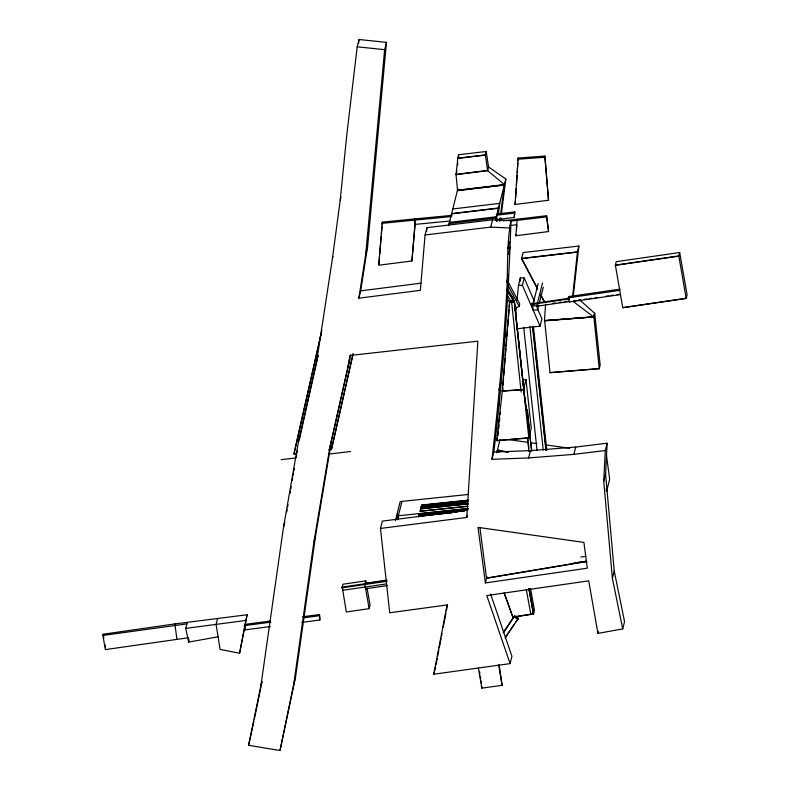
<?xml version="1.0" encoding="UTF-8"?>
<svg xmlns="http://www.w3.org/2000/svg" width="790" height="790" viewBox="0 0 790 790"><rect width="100%" height="100%" fill="white"/><g stroke="black" fill="none" stroke-linecap="round" stroke-linejoin="round"><path stroke-width="1.19" d="M491.982 459.316L493.819 452.008L530.436 450.626L575.703 447.051L607.135 443.21L605.298 450.517L573.866 454.359L528.599 457.933L491.982 459.316C498.332 403.364 503.704 347.294 506.785 291.056C508.098 267.622 506.528 243.715 510.972 220.647L492.565 219.798L426.916 227.658L425.079 234.966L420.359 290.345L358.848 298.176L365.76 253.975L384.641 49.681L386.478 42.374L359.025 39.5L357.199 46.807L346.859 134.201L340.204 200.255L332.422 258.528L316.77 360.625L298.403 441.995L283.462 527.483L260.888 685.72L248.593 745.326L280.016 750.5L295.559 676.961L315.595 535.65L331.612 440.346L350.671 354.878M493.819 452.008C503.161 375.171 508.553 297.889 510.972 220.647M467.394 510.281L382.321 521.124L380.484 528.431L389.727 612.783L447.081 604.942L433.769 674.216L510.083 663.61L486.788 595.561L588.718 580.848L597.931 633.392L622.708 628.919L612.388 578.32L603.738 481.248L605.298 450.517M622.708 628.919L624.544 621.612L614.225 571.012L605.575 473.941L607.135 443.21M380.484 528.431L466.781 517.44L477.851 341.181L349.881 355.48L348.133 366.659L329.776 447.663L313.758 542.967L293.722 684.268L280.016 750.5M515.031 204.462L518.141 158.02L544.863 156.084L548.527 200.265L515.031 204.462L515.495 200.798M514.497 213.112L496.742 215.196L496.189 219.59L514.231 217.467L514.804 211.898L497.048 213.981L496.495 218.366M514.804 211.898L514.231 217.467M515.643 198.349L516.245 188.573M516.472 184.909L517.085 175.133M517.233 172.684L517.835 162.908M517.993 160.459L518.141 158.02M503.191 220.825L546.542 215.719L548.566 231.559L515.88 235.766L517.134 219.186M516.482 229.821L516.769 225.091M545.594 304.209L544.438 320.859L593.655 316.968L594.702 313.294L579.188 299.509M411.926 260.986L415.471 218.86L382.321 222.128L378.696 265.223L411.926 260.986L415.086 223.669M379.003 263.998L379.565 256.819M379.763 254.429L381.175 236.487M381.373 234.097L381.935 226.918M382.123 224.528L382.321 222.128M502.786 387.564L502.282 391.218L523.484 389.579L525.992 379.625L522.457 379.901M502.983 385.125L503.576 377.818M503.773 375.378L504.366 368.071M504.563 365.632L505.156 358.324M505.353 355.885L505.956 348.568M506.153 346.139L506.745 338.821M506.943 336.382L507.536 329.075M507.733 326.635L508.326 319.328M508.523 316.889L509.115 309.581M509.313 307.142L509.807 301.049M426.61 231.263L426.916 227.658M358.848 298.176L360.684 290.858L367.597 246.668L386.478 42.374M515.514 315.704L516.354 307.172M517.065 299.864L518.497 285.239L520.333 277.922L524.214 277.962L534.267 301.168M519.978 281.586L520.333 277.922M531.561 306.382L531.976 303.321L534.623 303.617L534.445 304.348L531.788 304.051M531.739 305.651L531.976 303.321M457.558 165.179L457.805 162.858M458.299 158.227L458.664 154.751L486.215 151.483L488.546 167.016L487.628 170.68L504.435 184.583L457.509 190.192L456.037 174.62L457.805 158.158L485.356 154.899L487.628 170.68L456.037 174.62L456.956 170.966M572.572 297.07L577.431 251.872L521.627 258.409L537.644 288.785M537.585 289.031L521.568 258.656L523.089 252.583L578.892 246.036L573.194 296.665M510.923 300.901L514.28 300.467L523.8 388.334L523.494 389.549L502.341 390.892L496.703 440.652L528.747 438.025L531.255 428.071L525.992 379.625M497.522 436.11L498.105 431.113M498.322 429.059L498.905 424.072M499.122 422.018L499.705 417.021M497.819 435.576L498.125 432.93M498.618 428.536L498.934 425.889M499.418 421.485L499.734 418.838M500.218 414.444L500.495 412.094M358.601 43.144L359.025 39.5M495.735 220.42L496.041 217.981L449.115 223.59M496.851 221.398L497.157 218.958M497.72 214.327L498.549 207.987L451.623 213.606M498.322 214.327L499.715 203.356L452.788 208.975M499.734 221.417L500.129 218M500.653 214.1L504.366 184.84L457.44 190.459M500.584 220.44L500.89 218M501.512 213.132L505.837 178.994L488.546 167.016M502.341 390.892L509.501 302.264L507.516 299.193M497.295 438.164L496.703 440.652L528.796 437.729L514.28 300.467M526.752 411.393L529.349 435.537M531.769 450.498L523.691 388.749L514.171 300.921L511.525 301.138L520.867 389.697L523.513 389.48L529.735 434.125L527.226 409.398L531.581 451.228M286.77 511.742L287.195 509.333M287.609 506.933L288.034 504.524M289.93 493.681L290.345 491.271M290.769 488.872L291.194 486.462M292.241 480.438L292.665 478.029M293.08 475.62L293.505 473.21M293.929 470.8L294.344 468.401M296.24 457.558L296.665 455.149M297.079 452.739L297.504 450.34M299.4 439.497L318.064 355.707M217.517 618.649L216.085 624.386L220.133 649.419L239.587 653.251L247.072 614.758L174.817 623.922L103.204 634.222L102.898 635.446L105.366 649.587L188.622 637.727M247.072 614.758L239.587 653.251M436.06 664.518L437.216 658.544M437.67 656.154L438.815 650.18M439.279 647.79L441.116 638.241M441.571 635.851L442.035 633.462M443.18 627.487L445.935 613.159M446.39 610.769L447.545 604.794M253.867 721.329L248.593 745.326M254.36 718.939L260.996 686.757M261.49 684.377L261.984 681.987M296.378 453.657L293.959 453.944L321.856 330.388M321.056 334.18L293.959 453.944M329.025 449.816L331.445 449.53L353.051 353.821M331.445 449.53L353.061 354.019M174.817 623.922L176.98 639.387M218.08 636.789L188.652 642.082L185.729 628.386L187.171 622.648M188.652 642.082L189.235 639.782M340.204 200.255L340.994 197.125M332.353 258.518L332.946 256.434M270.368 626.539L245.028 629.887L244.347 625.65L244.643 624.426L269.992 621.088M245.028 629.887L244.643 624.426M316.77 360.625L318.084 355.401M298.403 441.995L300.24 434.678M283.462 527.483L284.775 522.259M365.76 253.975L367.597 246.668M260.888 685.72L261.934 681.543M348.133 366.659L349.97 359.351M329.776 447.663L331.612 440.346M313.758 542.967L315.595 535.65M293.722 684.268L295.559 676.961M449.875 221.042L414.819 224.419L414.296 220.163L414.602 218.939L452.068 215.334M301.75 622.402L319.851 620.012L319.466 614.551L302.57 616.783M319.851 620.012L319.466 614.551M386.103 580.65L342.228 587.059L346.336 611.983L369.147 608.646L370.066 604.992L367.074 588.106M342.672 589.597L342.495 590.327L386.369 583.919M458.664 154.751L457.746 158.405L485.297 155.136L486.215 151.483M448.582 225.723L457.884 188.672M387.14 581.203L342.06 587.869L342.978 584.215L365.79 580.877L364.871 584.531L369.147 608.646M395.385 520.738L400.204 501.581L468.48 494.431M396.817 517.648L397.716 514.063M397.449 519.356L401.962 501.403M397.972 519.86L398.575 517.47M425.079 234.966L490.728 227.115L492.565 219.798M418.631 517.006L419.5 513.559L419.816 515.959M495.508 220.114L505.837 178.994M507.822 248.929L509.659 241.622M508.326 254.271L510.162 246.954M515.88 235.766L516.186 234.551M506.597 282.316L508.434 275.009M506.785 291.056L508.622 283.748M548.527 200.265L544.863 156.084M511.199 300.585L511.021 301.316L507.733 296.22M503.803 341.231L505.639 333.923M516.561 328.847L540.083 326.161L522.378 285.269L524.214 277.962M515.189 308.317L519.139 306.441L519.751 304.002L508.276 282.237M466.781 517.44L467.305 515.347M498.905 390.033L500.742 382.716M497.572 409.98L499.408 402.673M548.566 231.559L546.542 215.719M433.769 674.216L435.606 666.908M538.81 304.979L537.625 309.739L533.24 310.371L532.5 306.135L538.178 283.561M496.762 452.729L500.08 439.536M498.52 452.542L499.112 450.182L497.354 450.369L508.306 451.92M537.625 309.739L536.884 305.503L542.552 282.929M539.412 302.61L543.293 287.155M540.083 326.161L541.92 318.844L537.615 308.9M544.626 320.592L593.784 316.948L594.702 313.294L600.153 365.108L599.235 368.762L550.018 372.653L544.626 320.592L593.843 316.711L599.235 368.762M485.386 582.921L478.019 527.365L583.899 542.414L587.316 568.198L485.386 582.921L486.966 576.661M529.735 434.125L529.912 433.394M578.892 246.036L577.362 252.109L521.568 258.656M620.456 294.601L569.077 302.037L568.336 297.8L568.642 296.586L620.022 289.15M528.599 457.933L530.436 450.626M550.018 372.653L599.294 368.525M499.181 664.992L502.104 685.315L481.811 688.139L482.117 686.925M530.495 588.471L534.455 610.186L533.467 614.057L512.878 617.197L504.208 592.816M503.487 632.78L514.705 615.805L518.408 618.224L505.146 638.162M510.083 663.61L511.92 656.302L490.6 594.021M573.866 454.359L575.703 447.051M679.677 252.514L678.758 256.167L615.321 265.351L616.24 261.688L679.677 252.514L687.102 294.838L686.184 298.492L622.747 307.666L686.243 298.245M603.738 481.248L605.575 473.941M597.931 633.392L598.455 631.299M612.388 578.32L614.225 571.012M502.272 391.248L502.835 389.036M503.112 632.543L514.705 615.805M505.452 636.938L509.55 631.032M510.913 629.057L514.32 624.139M515.682 622.164L518.408 618.224M511.95 300.141L513.461 299.262L507.536 290.088M486.61 578.053L586.743 561.295L583.089 561.769M586.684 561.542L486.551 578.29L479.876 527.315M512.937 616.951L533.546 613.81M531.907 613.593L533.655 613.326L529.31 589.439M528.935 588.481L533.467 614.057L530.85 614.452L526.288 589.37M365.178 583.306L386.952 580.127M365.622 588.757L387.396 585.568M568.336 297.8L619.716 290.374M533.181 303.459L569.531 298.195M532.993 304.19L569.353 298.926M532.5 306.135L536.884 305.503M537.072 306.194L569.797 301.464M573.431 300.941L575.851 300.585M578.28 300.24L580.699 299.884M584.333 299.361L586.763 299.005M589.182 298.66L591.611 298.304M595.245 297.781L597.665 297.435M606.147 296.201L608.577 295.855M610.996 295.5L613.425 295.154M617.059 294.631L619.479 294.275M573.382 563.171L575.811 562.816M578.231 562.47L580.66 562.115M102.898 635.446L186.865 623.873M244.347 625.65L270.891 622.145M303.469 617.839L319.16 615.765M552.842 303.261L555.261 302.935M558.886 302.461L561.305 302.145M564.929 301.671L567.348 301.346M185.729 628.386L245.641 620.496M360.684 290.858L420.991 283.185M580.877 556.98L585.765 556.367M583.05 561.66L585.489 561.354M578.092 562.519L586.654 561.443M456.097 174.383L487.687 170.433M457.38 190.696L504.306 185.087M451.564 213.843L498.49 208.234M511.021 221.082L546.236 216.944M509.491 225.585L516.561 224.755M329.637 447.377L332.057 447.091M294.018 453.697L296.438 453.411M329.084 449.569L331.504 449.293M281.131 459.681L295.737 457.963M328.61 454.102L350.513 451.525M468.164 500.159L421.643 505.027L420.053 511.367L467.789 506.37M421.584 505.274L468.095 500.406M421.337 506.252L467.858 501.383M421.277 506.499L467.789 501.62M421.031 507.466L467.552 502.598M420.971 507.713L467.483 502.845M420.724 508.691L468.47 503.684M420.665 508.928L468.401 503.931M420.112 511.12L467.858 506.123M468.529 508.424L396.59 515.959L396.906 518.378M419.441 513.806L468.401 508.671M419.194 514.774L468.164 509.649M419.135 515.021L466.87 510.024M418.888 515.998L451.939 512.532M454.388 512.275L458.062 511.89M461.735 511.505L464.184 511.249M418.828 516.235L445.757 513.421M448.207 513.164L451.88 512.779M382.014 223.353L415.165 220.074M414.296 220.163L451.762 216.549M511.337 301.869L513.994 301.652L509.501 302.264L513.273 299.993L507.348 290.819L513.253 300.062L513.559 298.837L507.614 289.624M517.835 159.234L544.557 157.299M518.497 285.239L522.378 285.269M490.728 227.115L509.135 227.955M357.199 46.807L384.641 49.681M508.869 439.635L528.342 442.41M530.781 442.756L536.864 443.615M545.386 444.829L569.728 448.286M497.295 450.606L508.246 452.166M514.399 617.02L518.102 619.439M573.155 301.454L593.655 316.968M540.508 294.206L544.508 301.8M541.022 295.539L544.448 302.047M508.237 285.763L519.139 306.441M504.148 593.063L512.878 617.197M528.865 588.718L533.487 614.057M365.79 580.877L366.214 583.287M342.228 587.059L342.524 588.757M686.184 298.492L678.817 255.921L615.38 265.104L622.747 307.666M568.642 296.586L569.195 299.766M103.204 634.222L103.816 637.757M105.05 644.837L105.465 647.188M498.668 665.012L502.104 685.315M479.49 671.401L479.895 673.781M480.3 676.171L480.705 678.561M481.11 680.95L481.515 683.34M478.375 667.836L481.811 688.139M496.979 221.012L496.347 216.766L449.421 222.375L449.678 224.074M520.867 389.697L521.202 392.116M606.394 454.655L609.663 479.263L606.601 491.449L606.286 489.109M606.345 488.862L606.661 491.202M499.112 450.182L499.339 451.88M533.378 326.389L546.808 450.201M532.786 326.527L546.216 450.448M532.509 326.369L545.93 450.182M529.823 326.24L543.253 450.172M523.701 327.366L537.032 450.28M527.799 438.499L528.056 440.938M528.322 443.388L528.856 448.276M527.483 438.006L528.935 451.446"/></g></svg>
